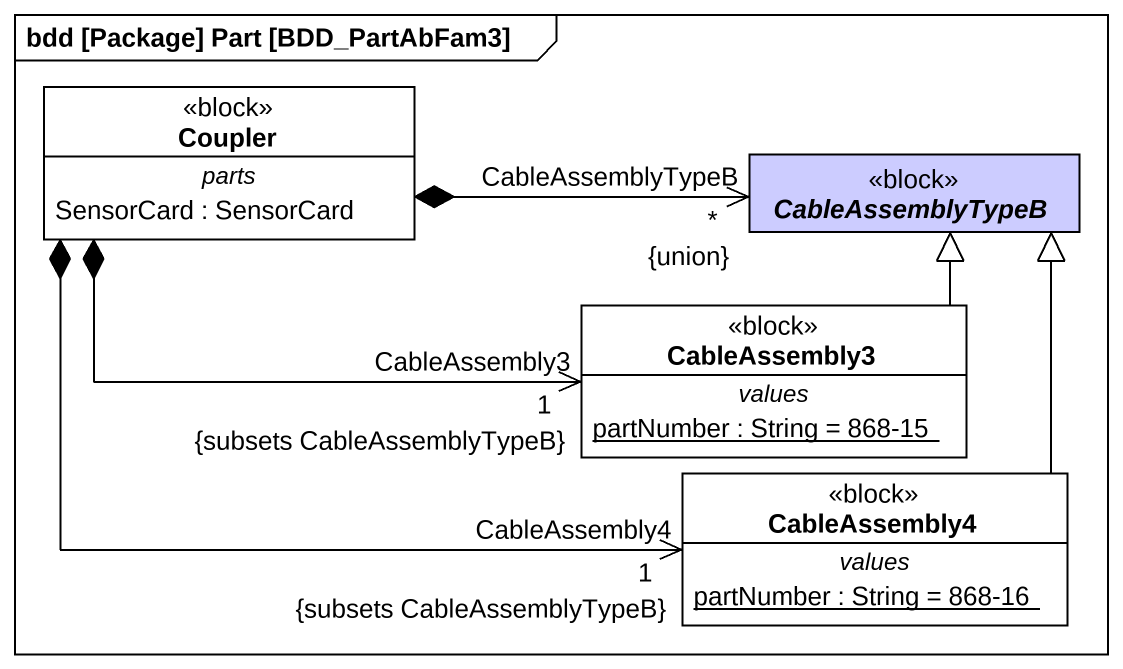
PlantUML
@startuml
mainframe bdd [Package] Part [BDD_PartAbFam3]
hide circle
hide empty members
class Coupler <<block>> {
  -- parts --
  SensorCard : SensorCard
}
abstract class CableAssemblyTypeB <<block>> #CCCCFF
class CableAssembly3 <<block>> {
  -- values --
  {static} partNumber : String = 868-15
}
class CableAssembly4 <<block>> {
  -- values --
  {static} partNumber : String = 868-16
}
Coupler *-right-> "CableAssemblyTypeB\n*\n{union}" CableAssemblyTypeB
Coupler *-right-> "CableAssembly3\n1\n{subsets CableAssemblyTypeB}" CableAssembly3
Coupler *-right-> "CableAssembly4\n1\n{subsets CableAssemblyTypeB}" CableAssembly4
CableAssembly3 -up-|> CableAssemblyTypeB
CableAssembly4 -up-|> CableAssemblyTypeB
@enduml
